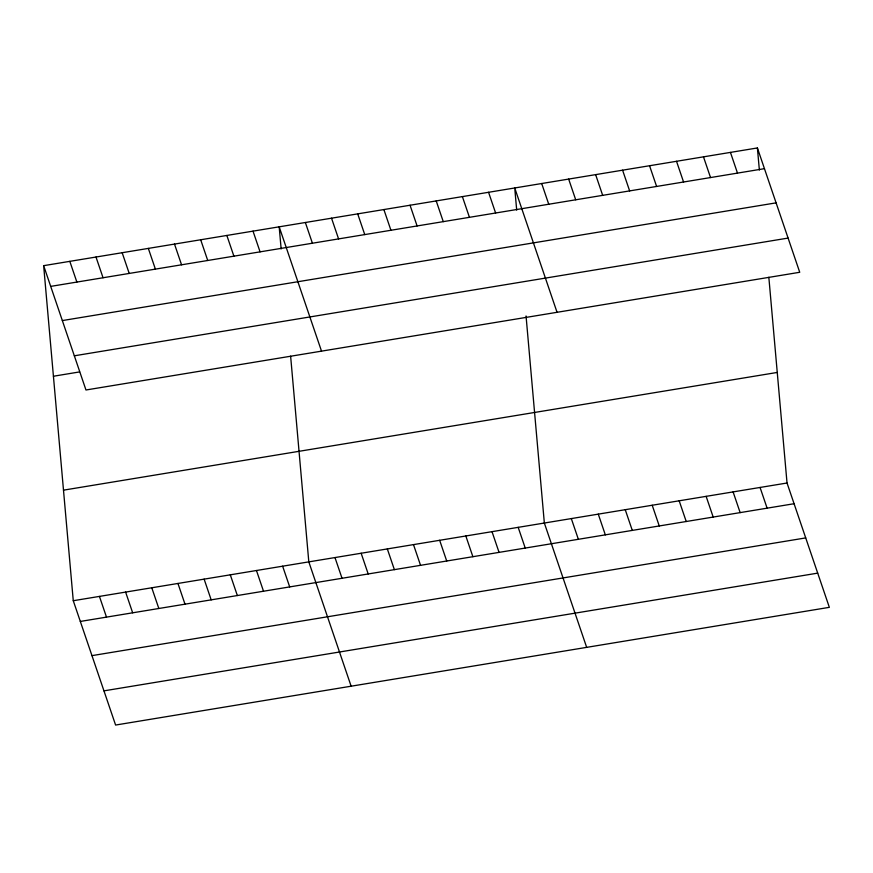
<?xml version="1.0" encoding="UTF-8"?>
<svg xmlns="http://www.w3.org/2000/svg" width="873" height="873" viewBox="0 0 873 873"><rect width="100%" height="100%" fill="white"/><g stroke="black" fill="none" stroke-linecap="round" stroke-linejoin="round"><path stroke-width="1.31" d="M43.65 265.665L757.404 147.952L799.733 272.278L85.969 389.991L43.65 265.665L73.267 600.722L115.596 725.048L829.35 607.335L787.031 483.009L768.84 277.287M50.699 286.388L764.464 168.664M62.343 320.577L776.097 202.852M74.336 355.802L788.09 238.078M53.428 376.241L79.596 371.92M63.5 490.157L777.254 372.444M73.267 600.722L787.031 483.009M80.316 621.445L794.081 503.721M91.96 655.634L805.714 537.91M103.952 690.859L817.706 573.135M730.45 152.404L737.499 173.116M703.485 156.845L710.535 177.557M676.52 161.298L683.57 182.01M760.067 487.461L767.116 508.173M649.556 165.739L656.605 186.451M733.102 491.903L740.151 512.615M622.591 170.191L629.64 190.903M706.137 496.355L713.186 517.067M595.626 174.633L602.676 195.345M679.172 500.796L686.222 521.508M568.661 179.085L575.711 199.797M652.207 505.249L659.257 525.961M541.697 183.526L548.746 204.238M625.243 509.69L632.292 530.402M557.05 312.294L514.732 187.979L516.685 210.087M488.564 192.289L495.613 213.001M598.278 514.142L605.327 534.854M462.384 196.611L469.445 217.322M571.313 518.584L578.363 539.296M436.216 200.921L443.266 221.633M586.667 647.351L544.348 523.036L526.048 315.971M410.048 205.242L417.098 225.954M518.18 527.347L525.23 548.058M383.88 209.553L390.929 230.276M492.012 531.668L499.061 552.38M357.701 213.874L364.75 234.586M465.833 535.978L472.882 556.701M331.533 218.195L338.582 238.907M439.665 540.3L446.714 561.012M305.364 222.506L312.414 243.218M413.496 544.621L420.546 565.333M321.515 351.142L279.185 226.827L281.15 248.936M387.328 548.931L394.378 569.643M253.017 231.138L260.067 251.85M361.149 553.253L368.199 573.965M226.849 235.459L233.899 256.171M334.981 557.563L342.03 578.275M200.681 239.769L207.73 260.481M351.132 686.2L308.813 561.885L290.622 356.151M174.502 244.091L181.562 264.803M282.634 566.195L289.694 586.907M148.334 248.401L155.383 269.113M256.466 570.516L263.515 591.228M122.165 252.723L129.215 273.435M230.297 574.827L237.347 595.539M95.997 257.033L103.047 277.745M204.129 579.148L211.179 599.86M69.818 261.354L76.868 282.066M177.95 583.459L185 604.171M151.782 587.78L158.831 608.492M125.614 592.09L132.663 612.802M99.435 596.412L106.495 617.124M757.404 147.952L759.368 170.071"/></g></svg>
